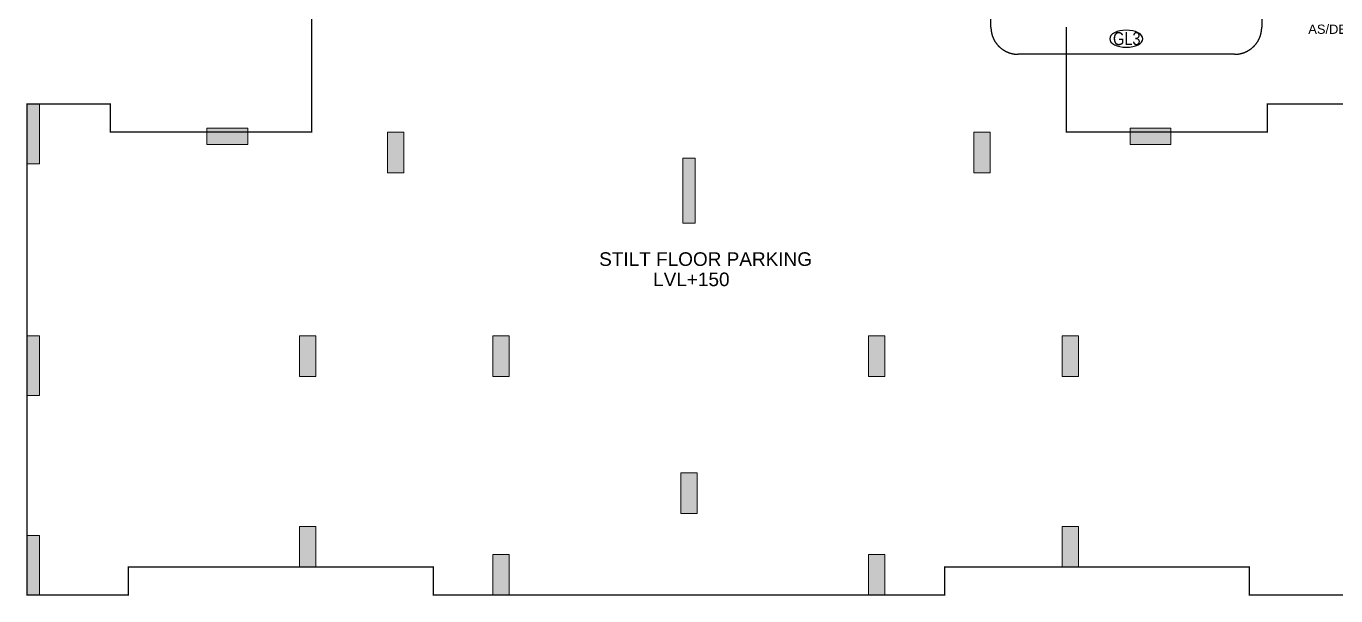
# Model space of a CAD drawing. Header units: millimetres. Extents: x 1363246 to 1691641, y -112430 to 78417.
# Drawn here: x 1363505 to 1387627, y 46018 to 56504 of the extents above; entities that cross this region are included whole.
import ezdxf
from ezdxf.enums import TextEntityAlignment as Align

# ---------------------------------------------------------------- set-up
doc = ezdxf.new("R2010")
doc.units = ezdxf.units.MM
doc.header["$LTSCALE"] = 500
doc.header["$MEASUREMENT"] = 0
doc.linetypes.add('CENTER', pattern=[2, 1.25, -0.25, 0.25, -0.25])
doc.linetypes.add('HIDDEN', pattern=[0.375, 0.25, -0.125])
doc.layers.add('A-TAG', color=7, linetype='Continuous', true_color=0xef00ef)
for name, color, linetype in [('COLUMN', 1, 'Continuous'), ('TEXT-DW-NO', 7, 'Continuous'), ('TEXT-RM NAME', 6, 'Continuous')]:
    doc.layers.add(name, color=color, linetype=linetype)
doc.styles.get("Standard").update_dxf_attribs({"font": 'arial.ttf'})

# ---------------------------------------------------------------- blocks, each defined once
blk = doc.blocks.new('TAG')
at = {"linetype": 'Continuous', "extrusion": (0, 0, -1)}
blk.add_ellipse((0, 0), major_axis=(319, 0), ratio=0.512885, dxfattribs=at)
at = {"width": 0.8}
blk.add_attdef('TAG', text='', height=177, dxfattribs=at).set_placement((9, 2), align=Align.MIDDLE_CENTER)

msp = doc.modelspace()

# ---------------------------------------------------------------- hatches: boundary and pattern name
at = {"layer": 'COLUMN', "lineweight": 20, "true_color": 0x969696}
for points in [[(1363747.4, 55070.3), (1363517.4, 55070.3), (1363517.4, 53970.3), (1363747.4, 53970.3)], [(1367584.9, 54625.3), (1367584.9, 54325.3), (1366834.9, 54325.3), (1366834.9, 54625.3)], [(1370462.3, 53805.3), (1370162.3, 53805.3), (1370162.3, 54555.3), (1370462.3, 54555.3)], [(1380962.5, 53805.3), (1381262.5, 53805.3), (1381262.5, 54555.3), (1380962.5, 54555.3)], [(1383839.9, 54625.3), (1383839.9, 54325.3), (1384589.9, 54325.3), (1384589.9, 54625.3)], [(1375597.4, 54075.3), (1375827.4, 54075.3), (1375827.4, 52875.3), (1375597.4, 52875.3)], [(1375827.4, 54075.3), (1375597.4, 54075.3), (1375597.4, 52875.3), (1375827.4, 52875.3)], [(1363747.4, 50805.3), (1363517.4, 50805.3), (1363517.4, 49705.3), (1363747.4, 49705.3)], [(1368537.4, 50805.3), (1368837.4, 50805.3), (1368837.4, 50055.3), (1368537.4, 50055.3)], [(1372102.4, 50805.3), (1372402.4, 50805.3), (1372402.4, 50055.3), (1372102.4, 50055.3)], [(1379322.4, 50805.3), (1379022.4, 50805.3), (1379022.4, 50055.3), (1379322.4, 50055.3)], [(1382887.4, 50805.3), (1382587.4, 50805.3), (1382587.4, 50055.3), (1382887.4, 50055.3)], [(1375862.4, 48280.3), (1375562.4, 48280.3), (1375562.4, 47530.3), (1375862.4, 47530.3)], [(1375562.4, 48280.3), (1375862.4, 48280.3), (1375862.4, 47530.3), (1375562.4, 47530.3)], [(1368537.4, 47295.3), (1368837.4, 47295.3), (1368837.4, 46545.3), (1368537.4, 46545.3)], [(1382887.4, 47295.3), (1382587.4, 47295.3), (1382587.4, 46545.3), (1382887.4, 46545.3)], [(1363747.4, 47130.3), (1363517.4, 47130.3), (1363517.4, 46030.3), (1363747.4, 46030.3)], [(1372102.4, 46780.3), (1372402.4, 46780.3), (1372402.4, 46030.3), (1372102.4, 46030.3)], [(1379322.4, 46780.3), (1379022.4, 46780.3), (1379022.4, 46030.3), (1379322.4, 46030.3)]]:
    msp.add_hatch(color=252, dxfattribs=at).paths.add_polyline_path(points)

# ---------------------------------------------------------------- linework, layer by layer
at = {"color": 6, "linetype": 'Continuous', "const_width": 25}
for points in [[(1387907.4, 46030.3), (1386037.4, 46030.3), (1386037.4, 46545.3), (1380422.4, 46545.3), (1380422.4, 46030.3), (1371002.4, 46030.3), (1371002.4, 46545.3), (1365387.4, 46545.3), (1365387.4, 46030.3), (1363517.4, 46030.3), (1363517.4, 55070.3), (1365057.3, 55070.3), (1365057.3, 54555.3), (1368762.4, 54555.3), (1368762.4, 58685.4)], [(1382662.4, 56490.6), (1382662.4, 54555.3), (1386367.5, 54555.3), (1386367.5, 55070.3), (1387907.4, 55070.3)]]:
    msp.add_lwpolyline(points, dxfattribs=at)
at = {"layer": 'A-TAG', "linetype": 'HIDDEN', "ltscale": 100}
msp.add_lwpolyline([(1386263, 56673.4), (1386263, 56486.5, -0.4142136), (1385763, 55986.5), (1381775.2, 55986.5, -0.4142136), (1381275.2, 56486.5), (1381275.2, 60664.1, -0.4142136), (1381775.2, 61164.1), (1385763, 61164.1, -0.4142136), (1386263, 60664.1), (1386263, 56952.7), (1387042.3, 56733.4), (1386263, 56673.4)], format="xyb", dxfattribs=at)
at = {"layer": 'COLUMN', "lineweight": 20}
for points in [[(1363747.4, 55070.3), (1363517.4, 55070.3), (1363517.4, 53970.3), (1363747.4, 53970.3)], [(1367584.9, 54625.3), (1367584.9, 54325.3), (1366834.9, 54325.3), (1366834.9, 54625.3)], [(1370462.3, 53805.3), (1370162.3, 53805.3), (1370162.3, 54555.3), (1370462.3, 54555.3)], [(1380962.5, 53805.3), (1381262.5, 53805.3), (1381262.5, 54555.3), (1380962.5, 54555.3)], [(1383839.9, 54625.3), (1383839.9, 54325.3), (1384589.9, 54325.3), (1384589.9, 54625.3)], [(1375597.4, 54075.3), (1375827.4, 54075.3), (1375827.4, 52875.3), (1375597.4, 52875.3)], [(1375827.4, 54075.3), (1375597.4, 54075.3), (1375597.4, 52875.3), (1375827.4, 52875.3)], [(1363747.4, 50805.3), (1363517.4, 50805.3), (1363517.4, 49705.3), (1363747.4, 49705.3)], [(1368537.4, 50805.3), (1368837.4, 50805.3), (1368837.4, 50055.3), (1368537.4, 50055.3)], [(1372102.4, 50805.3), (1372402.4, 50805.3), (1372402.4, 50055.3), (1372102.4, 50055.3)], [(1379322.4, 50805.3), (1379022.4, 50805.3), (1379022.4, 50055.3), (1379322.4, 50055.3)], [(1382887.4, 50805.3), (1382587.4, 50805.3), (1382587.4, 50055.3), (1382887.4, 50055.3)], [(1375862.4, 48280.3), (1375562.4, 48280.3), (1375562.4, 47530.3), (1375862.4, 47530.3)], [(1375562.4, 48280.3), (1375862.4, 48280.3), (1375862.4, 47530.3), (1375562.4, 47530.3)], [(1368537.4, 47295.3), (1368837.4, 47295.3), (1368837.4, 46545.3), (1368537.4, 46545.3)], [(1382887.4, 47295.3), (1382587.4, 47295.3), (1382587.4, 46545.3), (1382887.4, 46545.3)], [(1363747.4, 47130.3), (1363517.4, 47130.3), (1363517.4, 46030.3), (1363747.4, 46030.3)], [(1372102.4, 46780.3), (1372402.4, 46780.3), (1372402.4, 46030.3), (1372102.4, 46030.3)], [(1379322.4, 46780.3), (1379022.4, 46780.3), (1379022.4, 46030.3), (1379322.4, 46030.3)]]:
    msp.add_lwpolyline(points, close=True, dxfattribs=at)

# ---------------------------------------------------------------- block references
at = {"layer": 'TEXT-DW-NO', "linetype": 'CENTER'}
ref = msp.add_blockref('TAG', (1383768.6, 56273.5), dxfattribs=dict(at, xscale=0.96, yscale=0.96, zscale=0.96))
ref.add_attrib('TAG', 'GL3', dxfattribs={"layer": '0', "height": 240, "width": 0.8}).set_placement((1383777.3, 56275.7), align=Align.MIDDLE_CENTER)

# ---------------------------------------------------------------- texts
at = {"layer": 'TEXT-RM NAME', "attachment_point": 1}
for s, insert, char_height, width in [('ST-02 \\PAS/DETAIL', (1387120.6, 56816.9), 170, 5857.821), ('STILT FLOOR PARKING', (1374059.2, 52341.7), 250, 5857.821), ('LVL+150', (1375052.8, 51968.6), 250, 2928.91)]:
    msp.add_mtext(s, dxfattribs=dict(at, insert=insert, char_height=char_height, width=width))

doc.saveas('drawing.dxf')
